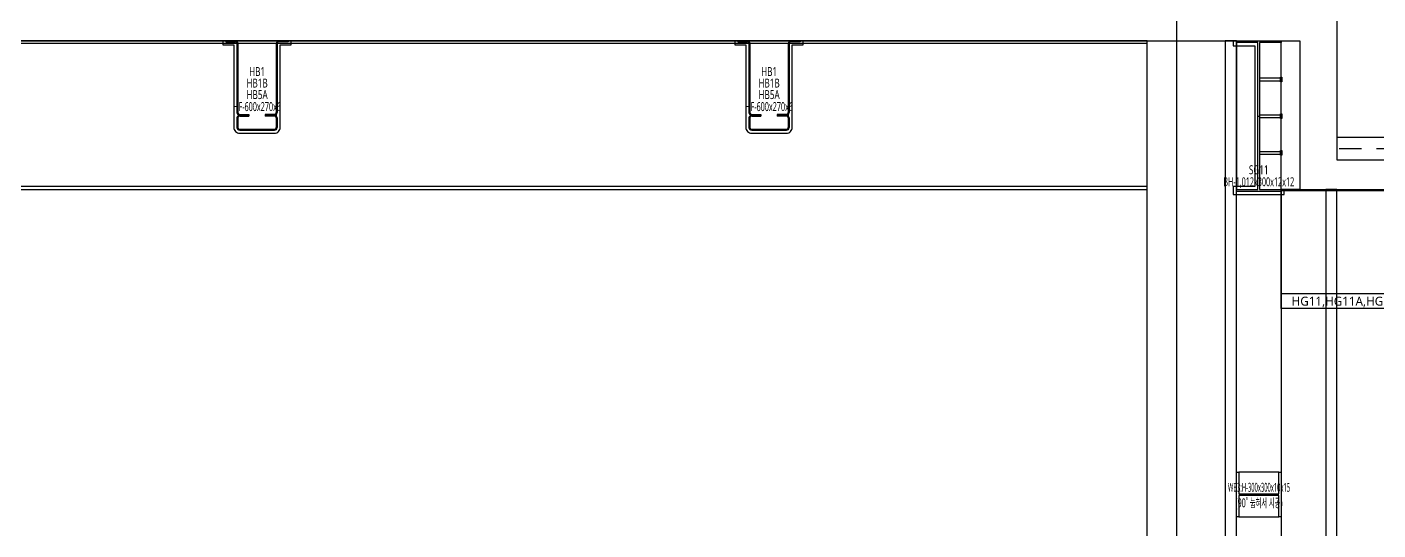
# Model space of a CAD drawing. Header units: millimetres. Extents: x 35054840 to 35483341, y -1288013 to -991013.
# Drawn here: x 35302011 to 35311087, y -1221031 to -1217650 of the extents above; entities that cross this region are included whole.
import ezdxf
from ezdxf.enums import TextEntityAlignment as Align

# ---------------------------------------------------------------- set-up
doc = ezdxf.new("R2010")
doc.units = ezdxf.units.MM
doc.header["$LTSCALE"] = 1000
doc.header["$MEASUREMENT"] = 0
doc.header["$PDSIZE"] = -10
doc.linetypes.add('HID', pattern=[2.5, 1.5, -1])
doc.layers.get('0').update_dxf_attribs({"linetype": 'CONTINUOUS'})
doc.layers.get('Defpoints').update_dxf_attribs({"color": 161, "linetype": 'CONTINUOUS'})
for name, color, linetype in [('cen', 1, 'CONTINUOUS'), ('con', 2, 'CONTINUOUS'), ('ELE5', 254, 'CONTINUOUS'), ('ELE6', 8, 'CONTINUOUS'), ('FIN', 9, 'CONTINUOUS'), ('FIN(내화피복)', 8, 'CONTINUOUS'), ('FIN(패널-T75 글라스울)', 6, 'CONTINUOUS'), ('HF', 3, 'CONTINUOUS'), ('S-SBEAM-HF', 4, 'CONTINUOUS'), ('S-SGIRDER-HF', 3, 'CONTINUOUS'), ('SASAC 도면번호', 6, 'CONTINUOUS'), ('STEEL', 5, 'CONTINUOUS'), ('stl', 3, 'CONTINUOUS'), ('STUD', 6, 'CONTINUOUS'), ('wire-meshes', 1, 'CONTINUOUS')]:
    doc.layers.add(name, color=color, linetype=linetype)
doc.styles.add('TE', font='malgun_0.ttf')

# ---------------------------------------------------------------- blocks, each defined once
blk = doc.blocks.new('sdfsgdfdfg')
at = {"layer": 'cen', "ltscale": 0.1}
blk.add_line((34667649.3, -327808.7), (34667649.3, -240915.8), dxfattribs=at)
blk = doc.blocks.new('종단면도_1~2층')
at = {"layer": 'con', "ltscale": 0.1}
blk.add_lwpolyline([(34812036.3, -1226693), (34812036.3, -1227743), (34890561.3, -1227743), (34890561.3, -1228743), (34890811.3, -1228743)], dxfattribs=at)
blk = doc.blocks.new('종단면도_2층 하역장')
at = {"layer": 'con', "ltscale": 0.1}
blk.add_line((34170811.3, -1218743), (34197686.3, -1218743), dxfattribs=at)
blk.add_lwpolyline([(34170811.3, -1218543), (34197686.3, -1218543), (34197686.3, -1216993)], dxfattribs=at)
at = {"layer": 'FIN', "ltscale": 0.5}
blk.add_lwpolyline([(34197686.3, -1218493), (34197486.3, -1218493), (34197486.3, -1218393), (34170811.3, -1218393)], dxfattribs=at)
at = {"layer": 'wire-meshes', "linetype": 'HID', "ltscale": 0.1}
blk.add_lwpolyline([(34197476.3, -1218468), (34170811.3, -1218468)], dxfattribs=at)
blk = doc.blocks.new('*U209')
at = {"layer": 'ELE6', "ltscale": 0.1}
for p, q in [((15850, -18), (0, -18)), ((15850, -980), (0, -980))]:
    blk.add_line(p, q, dxfattribs=at)
blk.add_lwpolyline([(0, -1000), (15850, -1000), (15850, 0), (0, 0)], close=True, dxfattribs=at)
blk = doc.blocks.new('*U210')
at = {"layer": 'ELE6', "ltscale": 0.1}
for p, q in [((9850, -8), (0, -8)), ((9850, -700), (0, -700))]:
    blk.add_line(p, q, dxfattribs=at)
blk.add_lwpolyline([(9850, -800), (0, -800), (0, 0), (9850, 0)], close=True, dxfattribs=at)
at = {"layer": 'Defpoints', "style": 'TE'}
blk.add_text('HG11,HG11A,HG12,HG12A : HF-800x270x8', height=60, dxfattribs=at).set_placement((851, -749.7), align=Align.MIDDLE_CENTER)
blk = doc.blocks.new('*U232')
at = {"layer": 'Defpoints'}
for p, q in [((-150, 494), (-150, -494)), ((150, -494), (150, 494)), ((-6, 0), (6, 0))]:
    blk.add_line(p, q, dxfattribs=at)
at = {"layer": 'STEEL', "color": 0, "linetype": 'ByBlock', "ltscale": 0.5}
for p, q in [((-6, 494), (-150, 494)), ((-6, -494), (-6, 494)), ((150, 494), (6, 494)), ((6, 494), (6, -494)), ((-150, -494), (-6, -494)), ((6, -494), (150, -494))]:
    blk.add_line(p, q, dxfattribs=at)
for points in [[(-150, 494), (-150, 506), (150, 506), (150, 494)], [(150, -494), (150, -506), (-150, -506), (-150, -494)]]:
    blk.add_lwpolyline(points, dxfattribs=at)
blk = doc.blocks.new('SG11')
at = {"layer": 'S-SGIRDER-HF', "ltscale": 0.1}
blk.add_blockref('*U232', (0, -556), dxfattribs=at)
at = {"layer": 'Defpoints', "style": 'TE'}
for s, width, p in [('SG11', 0.7, (0, -916.2)), ('BH-1,012x300x12x12', 0.5, (0, -997.1))]:
    blk.add_text(s, height=60, dxfattribs=dict(at, width=width)).set_placement(p, align=Align.MIDDLE_CENTER)
blk = doc.blocks.new('HF')
at = {"layer": 'Defpoints'}
blk.add_point((0, 0), dxfattribs=at)
at = {"layer": 'HF', "color": 0, "linetype": 'ByBlock'}
for p, q in [((-209, 0), (-147, 0)), ((-209, 0), (-209, -6)), ((209, 0), (147, 0)), ((209, 0), (209, -6)), ((-209, -6), (-147, -6)), ((-135, -18), (-135, -482)), ((-129, -18), (-129, -482)), ((129, -18), (129, -482)), ((135, -18), (135, -482)), ((209, -6), (147, -6)), ((-135, -518), (-135, -582)), ((-129, -518), (-129, -582)), ((-117, -494), (-55, -494)), ((-117, -500), (-55, -500)), ((-117, -506), (-55, -506)), ((-55, -494), (-55, -500)), ((-55, -500), (-55, -506)), ((117, -494), (55, -494)), ((55, -494), (55, -500)), ((117, -500), (55, -500)), ((55, -500), (55, -506)), ((117, -506), (55, -506)), ((129, -518), (129, -582)), ((135, -518), (135, -582)), ((-117, -594), (117, -594)), ((-117, -600), (117, -600))]:
    blk.add_line(p, q, dxfattribs=at)
for centre, radius, start, end in [((-147, -18), 18, 0, 90), ((-147, -18), 12, 0, 90), ((147, -18), 18, 90, 180), ((147, -18), 12, 90, 180), ((-117, -482), 18, 180, 270), ((-117, -518), 18, 90, 180), ((-117, -482), 12, 180, 270), ((-117, -518), 12, 90, 180), ((117, -482), 12, 270, 360), ((117, -482), 18, 270, 360), ((117, -518), 18, 0, 90), ((117, -518), 12, 0, 90), ((-117, -582), 18, 180, 270), ((-117, -582), 12, 180, 270), ((117, -582), 12, 270, 360), ((117, -582), 18, 270, 360)]:
    blk.add_arc(centre, radius, start, end, dxfattribs=at)
blk = doc.blocks.new('HB1')
at = {"layer": 'S-SBEAM-HF'}
blk.add_blockref('HF', (0, 0), dxfattribs=at)
at = {"layer": 'Defpoints', "style": 'TE'}
for s, width, p in [('HB1', 0.7, (0, -206.2)), ('HB1B', 0.7, (0, -283.7)), ('HB5A', 0.7, (0, -361.2)), ('HF-600x270x6', 0.5, (0, -442))]:
    blk.add_text(s, height=60, dxfattribs=dict(at, width=width)).set_placement(p, align=Align.MIDDLE_CENTER)
blk = doc.blocks.new('*U276')
at = {"layer": 'Defpoints'}
for p, q in [((-150, 135), (-150, -135)), ((150, -135), (150, 135)), ((-5, 0), (5, 0))]:
    blk.add_line(p, q, dxfattribs=at)
at = {"layer": 'STEEL', "color": 0, "linetype": 'ByBlock', "ltscale": 0.5}
for p, q in [((-5, 135), (-150, 135)), ((-5, -135), (-5, 135)), ((150, 135), (5, 135)), ((5, 135), (5, -135)), ((-150, -135), (-5, -135)), ((5, -135), (150, -135))]:
    blk.add_line(p, q, dxfattribs=at)
for points in [[(-150, 135), (-150, 150), (150, 150), (150, 135)], [(150, -135), (150, -150), (-150, -150), (-150, -135)]]:
    blk.add_lwpolyline(points, dxfattribs=at)
blk = doc.blocks.new('WB3')
at = {"layer": 'stl', "rotation": 90}
blk.add_blockref('*U276', (0, 0), dxfattribs=at)
at = {"layer": 'Defpoints', "style": 'TE'}
for s, width, p in [('WB3:H-300x300x10x15', 0.4, (1.7, 49.2)), ('(90˚ 눕혀서 시공)', 0.5, (1.7, -55.4))]:
    blk.add_text(s, height=60, dxfattribs=dict(at, width=width)).set_placement(p, align=Align.MIDDLE_CENTER)
blk = doc.blocks.new('지상1층 OH도어 단면')
at = {"layer": 'FIN(패널-T75 글라스울)'}
blk.add_lwpolyline([(-675, 3075), (-675, 9550), (-750, 9550), (-750, 3075)], dxfattribs=at)
at = {"layer": 'FIN(패널-T75 글라스울)', "ltscale": 0.1}
blk.add_lwpolyline([(0, 3000), (0, 8550), (-75, 8550), (-75, 3075)], dxfattribs=at)
blk = doc.blocks.new('*U297')
at = {"layer": 'STUD', "color": 0, "linetype": 'ByBlock'}
for p, q in [((0, 9.5), (-140, 9.5)), ((0, -9.5), (-140, -9.5))]:
    blk.add_line(p, q, dxfattribs=at)
blk.add_lwpolyline([(-140, -16), (-150, -16), (-150, 16), (-140, 16)], close=True, dxfattribs=at)

msp = doc.modelspace()

# ---------------------------------------------------------------- linework, layer by layer
at = {"layer": 'con', "ltscale": 0.1}
msp.add_line((35310561.3, -1218743, 1), (35310436.3, -1218743, 1), dxfattribs=at)
at = {"layer": 'con', "ltscale": 0.1, "elevation": 1}
msp.add_lwpolyline([(35310811.3, -1217292.9), (35310811.3, -1218543)], dxfattribs=at)
at = {"layer": 'ELE5', "ltscale": 1000, "elevation": 1}
for points in [[(35309536.3, -1227293), (35309536.3, -1217743)], [(35310436.3, -1218743), (35310436.3, -1224217.9)]]:
    msp.add_lwpolyline(points, dxfattribs=at)
at = {"layer": 'FIN(내화피복)', "ltscale": 10000, "elevation": 1}
for points in [[(35303326.3, -1217743), (35303326.3, -1217770), (35303400.3, -1217770), (35303400.3, -1218325, 0.414214), (35303439.3, -1218364), (35303673.3, -1218364, 0.414214), (35303712.3, -1218325), (35303712.3, -1217770), (35303786.3, -1217770), (35303786.3, -1217743)], [(35306766.3, -1217743), (35306766.3, -1217770), (35306840.3, -1217770), (35306840.3, -1218325, 0.414214), (35306879.3, -1218364), (35307113.3, -1218364, 0.414214), (35307152.3, -1218325), (35307152.3, -1217770), (35307226.3, -1217770), (35307226.3, -1217743)]]:
    msp.add_lwpolyline(points, format="xyb", dxfattribs=at)
msp.add_lwpolyline([(35310115.3, -1217743), (35310115.3, -1217776), (35310259.3, -1217776), (35310259.3, -1218722), (35310115.3, -1218722), (35310115.3, -1218776), (35310457.3, -1218776), (35310457.3, -1218743)], dxfattribs=at)

# ---------------------------------------------------------------- block references
for name, p in [('sdfsgdfdfg', (642087, -926584.2, 1)), ('종단면도_2층 하역장', (1140000, 0, 1)), ('종단면도_1~2층', (420000, 10000, 1)), ('지상1층 OH도어 단면', (35310811.3, -1227292.9, 2))]:
    msp.add_blockref(name, p)
at = {"layer": 'ELE6'}
for name, p in [('*U209', (35293686.3, -1217743, 1)), ('*U210', (35310436.3, -1218743, 1))]:
    msp.add_blockref(name, p, dxfattribs=at)
at = {"layer": 'S-SBEAM-HF'}
for p in [(35303556.3, -1217743, 1), (35306996.3, -1217743, 1)]:
    msp.add_blockref('HB1', p, dxfattribs=at)
at = {"layer": 'S-SGIRDER-HF', "ltscale": 0.1}
msp.add_blockref('SG11', (35310286.3, -1217693, 1), dxfattribs=at)
at = {"layer": 'SASAC 도면번호'}
msp.add_blockref('WB3', (35310286.3, -1220793, 1), dxfattribs=at)
at = {"layer": 'STUD', "color": 8, "rotation": 180}
for p in [(35310292.3, -1218002, 1), (35310292.3, -1218249, 1), (35310292.3, -1218496, 1)]:
    msp.add_blockref('*U297', p, dxfattribs=at)

doc.saveas('drawing.dxf')
